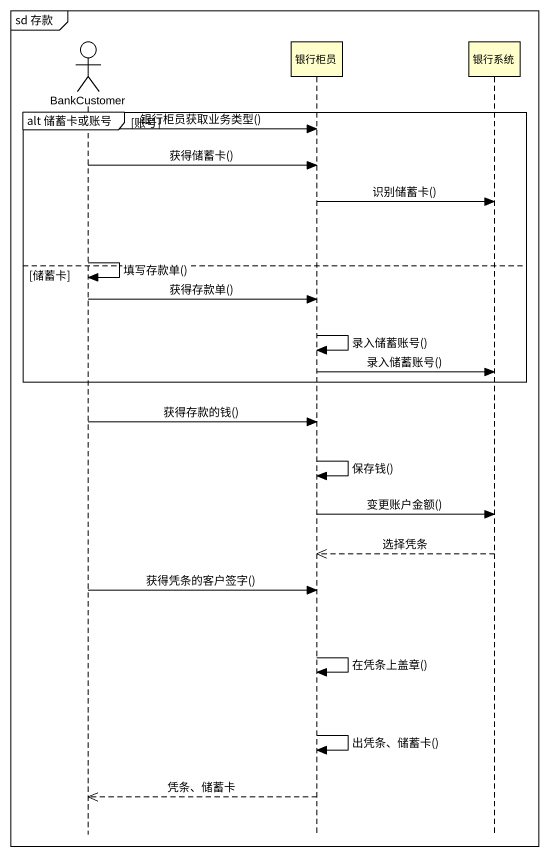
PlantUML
@startuml
mainframe sd 存款
hide footbox
actor BankCustomer
participant 银行柜员
participant 银行系统

group alt 储蓄卡或账号 [账号]
  BankCustomer -> 银行柜员 : 银行柜员获取业务类型()
  BankCustomer -> 银行柜员 : 获得储蓄卡()
  银行柜员 -> 银行系统 : 识别储蓄卡()
  BankCustomer -> BankCustomer : 填写存款单()
else 储蓄卡
  BankCustomer -> 银行柜员 : 获得存款单()
  银行柜员 -> 银行柜员 : 录入储蓄账号()
  银行柜员 -> 银行系统 : 录入储蓄账号()
end
BankCustomer -> 银行柜员 : 获得存款的钱()
银行柜员 -> 银行柜员 : 保存钱()
银行柜员 -> 银行系统 : 变更账户金额()
银行系统 -->> 银行柜员 : 选择凭条
BankCustomer -> 银行柜员 : 获得凭条的客户签字()
银行柜员 -> 银行柜员 : 在凭条上盖章()
银行柜员 -> 银行柜员 : 出凭条、储蓄卡()
银行柜员 -->> BankCustomer : 凭条、储蓄卡
@enduml
